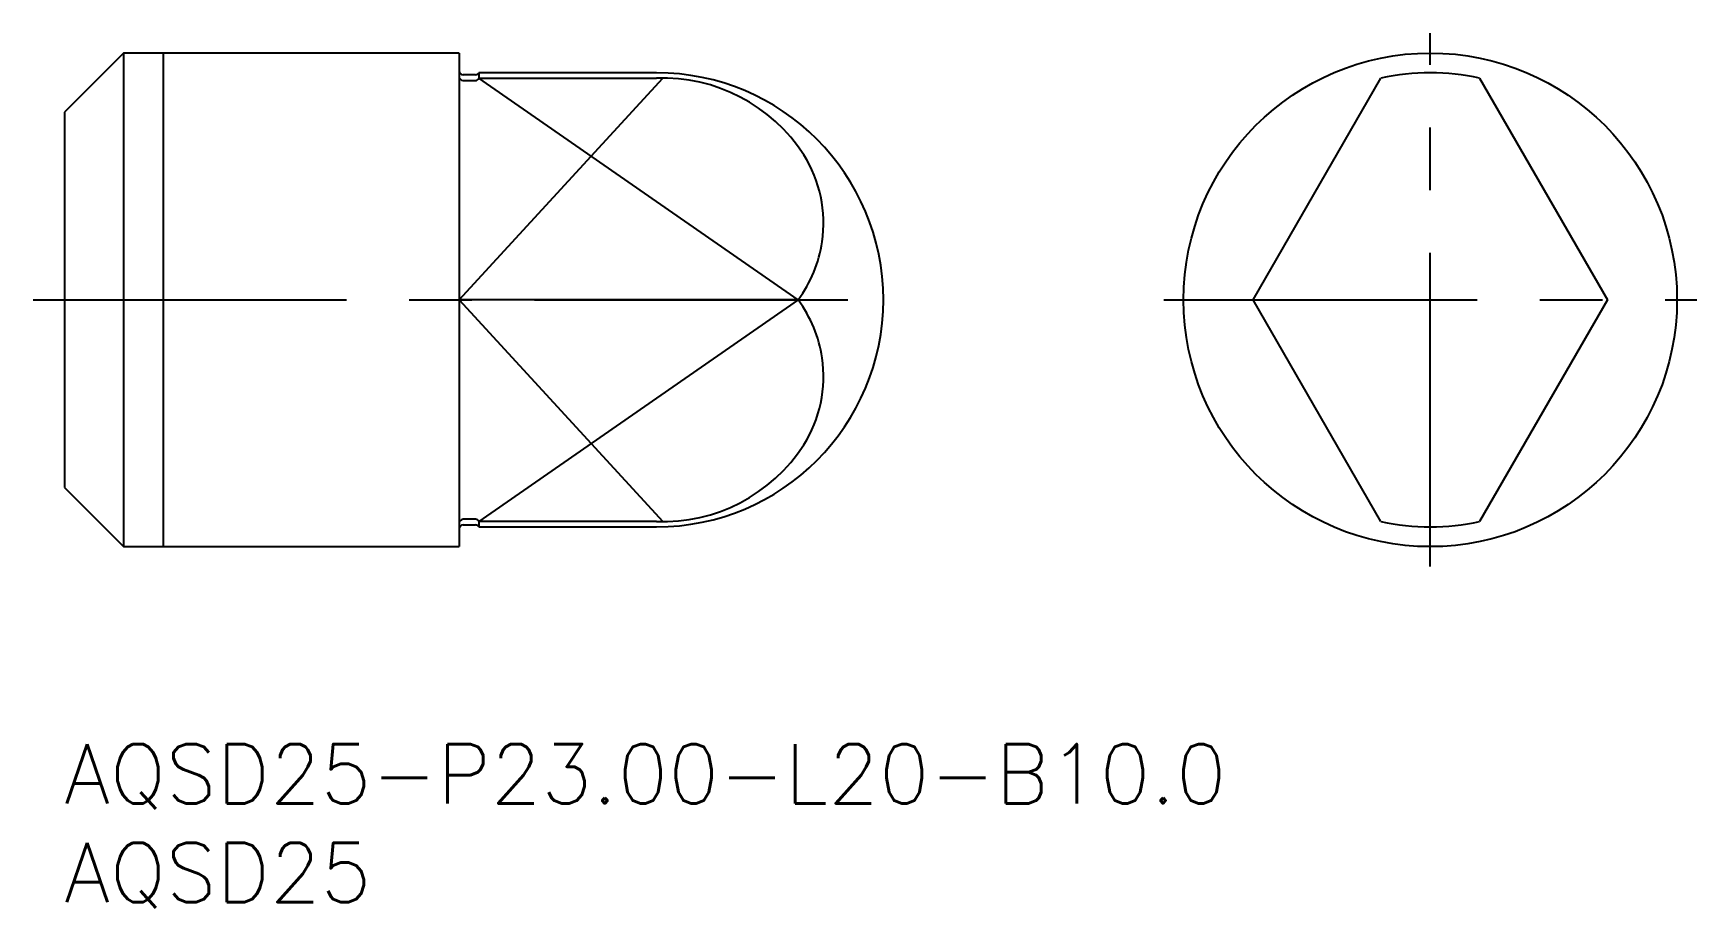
# Model space of a CAD drawing. Extents: x -1.6 to 82.7, y -8.3 to 36.
import ezdxf

# ---------------------------------------------------------------- set-up
doc = ezdxf.new("R2010")
doc.units = 0
doc.header["$LTSCALE"] = 0.5
doc.linetypes.add('CENTER', pattern=[50.8, 31.75, -6.35, 6.35, -6.35])
for name, color, linetype in [('MSM_CENTER', 1, 'CENTER'), ('MSM_CONTINUOUS', 7, 'CONTINUOUS'), ('MSM_NARROW', 5, 'CONTINUOUS'), ('MSM_PART_NUMBER', 7, 'CONTINUOUS')]:
    doc.layers.add(name, color=color, linetype=linetype)
doc.styles.get("Standard").update_dxf_attribs({"font": 'txt.shx', "height": 1, "bigfont": 'bigfont.shx'})

# ---------------------------------------------------------------- blocks, each defined once
blk = doc.blocks.new('*U15')
at = {"layer": 'MSM_PART_NUMBER'}
blk.add_text('AQSD25-P23.00-L20-B10.0', height=3, dxfattribs=at).set_placement((0, -3))
blk = doc.blocks.new('*U16')
at = {"layer": 'MSM_PART_NUMBER'}
blk.add_text('AQSD25', height=3, dxfattribs=at).set_placement((0, -8))

msp = doc.modelspace()

# ---------------------------------------------------------------- linework, layer by layer
at = {"layer": 'MSM_CENTER'}
for p, q in [((69.213, 9), (69.213, 36)), ((-1.575, 22.5), (42.5, 22.5)), ((55.713, 22.5), (82.713, 22.5))]:
    msp.add_line(p, q, dxfattribs=at)
at = {"layer": 'MSM_CONTINUOUS'}
for p, q in [((3, 35), (0, 32)), ((20, 35), (3, 35)), ((3, 35), (3, 10)), ((20, 35), (20, 10)), ((20.827, 33.9), (20.2, 33.9)), ((30, 34), (21, 34)), ((21, 34), (21, 33.725)), ((21, 33.725), (30, 33.725)), ((60.233, 22.5), (66.713, 33.725)), ((71.713, 33.725), (78.194, 22.5)), ((20.2, 33.607), (20.827, 33.607)), ((0, 32), (0, 13)), ((37.183, 22.5), (20, 22.5)), ((66.713, 11.275), (60.233, 22.5)), ((78.194, 22.5), (71.713, 11.275)), ((0, 13), (3, 10)), ((20.827, 11.393), (20.2, 11.393)), ((20.2, 11.1), (20.827, 11.1)), ((21, 11.275), (21, 11)), ((30, 11.275), (21, 11.275)), ((21, 11), (30, 11)), ((3, 10), (20, 10))]:
    msp.add_line(p, q, dxfattribs=at)
msp.add_circle((69.213, 22.5), 12.5, dxfattribs=at)
for centre, radius, start, end in [((20.2, 34.1), 0.2, 180, 270), ((20.227, 33.833), 0.228, 177.67404, 263.08986), ((20.827, 34.1), 0.2, 270, 330), ((20.819, 33.804), 0.197, 272.17221, 336.36146), ((30, 22.5), 11.5, 270, 90), ((30.324, 25.213), 8.518, 32.95113, 92.1777), ((69.213, 22.5), 11.5, 77.44414, 102.55586), ((31.943, 26.38), 6.525, 351.73091, 32.08649), ((31.783, 26.457), 6.695, 323.76775, 351.27523), ((31.783, 18.543), 6.695, 8.72477, 36.23225), ((31.943, 18.62), 6.525, 327.91351, 8.26909), ((30.324, 19.787), 8.518, 267.8223, 327.04887), ((20.232, 11.164), 0.232, 97.82702, 181.40908), ((20.2, 10.9), 0.2, 90, 180), ((20.817, 11.193), 0.2, 24.13119, 87.33514), ((20.827, 10.9), 0.2, 30, 90), ((69.213, 22.5), 11.5, 257.44414, 282.55586)]:
    msp.add_arc(centre, radius, start, end, dxfattribs=at)
at = {"layer": 'MSM_NARROW'}
for p, q in [((5, 35), (5, 10)), ((20, 22.5), (30.324, 33.731)), ((37.183, 22.5), (21, 33.725)), ((20, 22.5), (30.324, 11.269)), ((37.183, 22.5), (21, 11.275))]:
    msp.add_line(p, q, dxfattribs=at)

# ---------------------------------------------------------------- block references
at = {"layer": 'MSM_CONTINUOUS'}
for name in ['*U15', '*U16']:
    msp.add_blockref(name, (0, 0), dxfattribs=at)

doc.saveas('drawing.dxf')
